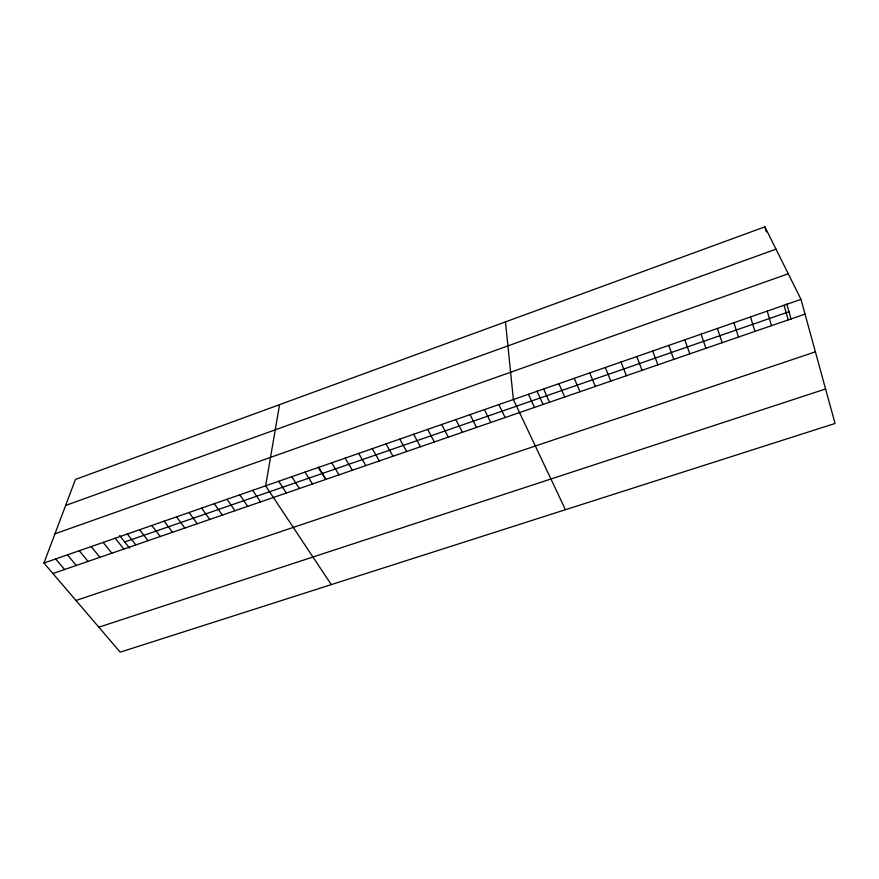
<?xml version="1.0" encoding="UTF-8"?>
<svg xmlns="http://www.w3.org/2000/svg" width="879" height="879" viewBox="0 0 879 879"><rect width="100%" height="100%" fill="white"/><g stroke="black" fill="none" stroke-linecap="round" stroke-linejoin="round"><path stroke-width="1.32" d="M279.566 404.648L265.645 485.823L331.284 584.623M43.95 563.043L75.451 479.418L764.884 226.848L800.989 299.354L835.05 423.458L120.203 652.152L43.95 563.043L800.989 299.354M65.65 505.447L776.003 249.175M54.948 533.828L788.254 273.776M124.708 541.969L788.968 311.748M52.927 573.526L805.032 314.111M75.979 600.478L815.393 351.842M98.844 627.188L825.59 388.979M55.652 558.956L64.574 569.515M67.43 554.858L76.275 565.472M79.264 550.737L88.054 561.406M91.174 546.584L99.909 557.319M103.162 542.409L111.831 553.21M115.215 538.212L123.818 549.078M119.632 535.52L129.576 548.155M127.334 533.992L135.871 544.914M139.541 529.74L148.002 540.728M151.803 525.466L160.209 536.52M164.153 521.17L172.482 532.289M176.569 516.841L184.832 528.026M189.062 512.49L197.259 523.741M201.632 508.117L209.751 519.434M214.278 503.711L222.332 515.094M227.002 499.283L234.979 510.732M239.802 494.822L247.702 506.348M252.68 490.328L260.514 501.931M278.687 481.274L286.356 493.009M291.806 476.704L299.398 488.515M305.002 472.111L312.517 483.988M318.44 467.178L325.867 479.132M318.286 467.485L325.724 479.44M331.658 462.826L339.008 474.858M345.106 458.135L352.38 470.243M358.643 453.421L365.829 465.606M372.267 448.686L379.365 460.937M385.98 443.906L392.99 456.234M399.769 439.104L406.691 451.509M413.657 434.27L420.481 446.752M427.623 429.402L434.369 441.961M441.687 424.502L448.334 437.149M455.838 419.569L462.398 432.292M470.078 414.613L476.539 427.414M484.417 409.614L490.779 422.502M498.843 404.593L505.117 417.558M565.439 509.71L513.369 399.527L505.469 321.89M528.433 394.286L534.498 407.427M536.959 391.045L542.958 404.23M543.596 389.001L549.562 402.23M558.868 383.683L564.714 397M574.24 378.333L579.986 391.737M589.71 372.938L595.347 386.441M605.29 367.51L610.817 381.101M620.981 362.049L626.397 375.729M636.781 356.544L642.077 370.323M652.69 351.007L657.877 364.873M668.71 345.425L673.775 359.39M684.84 339.81L689.784 353.863M701.079 334.152L705.903 348.304M717.44 328.449L722.142 342.7M733.91 322.714L738.481 337.064M750.501 316.934L754.951 331.383M767.213 311.111L771.531 325.669M784.035 305.255L788.221 319.912M764.884 226.848L766.323 231.913M786.782 304.013L791.067 319.154"/></g></svg>
